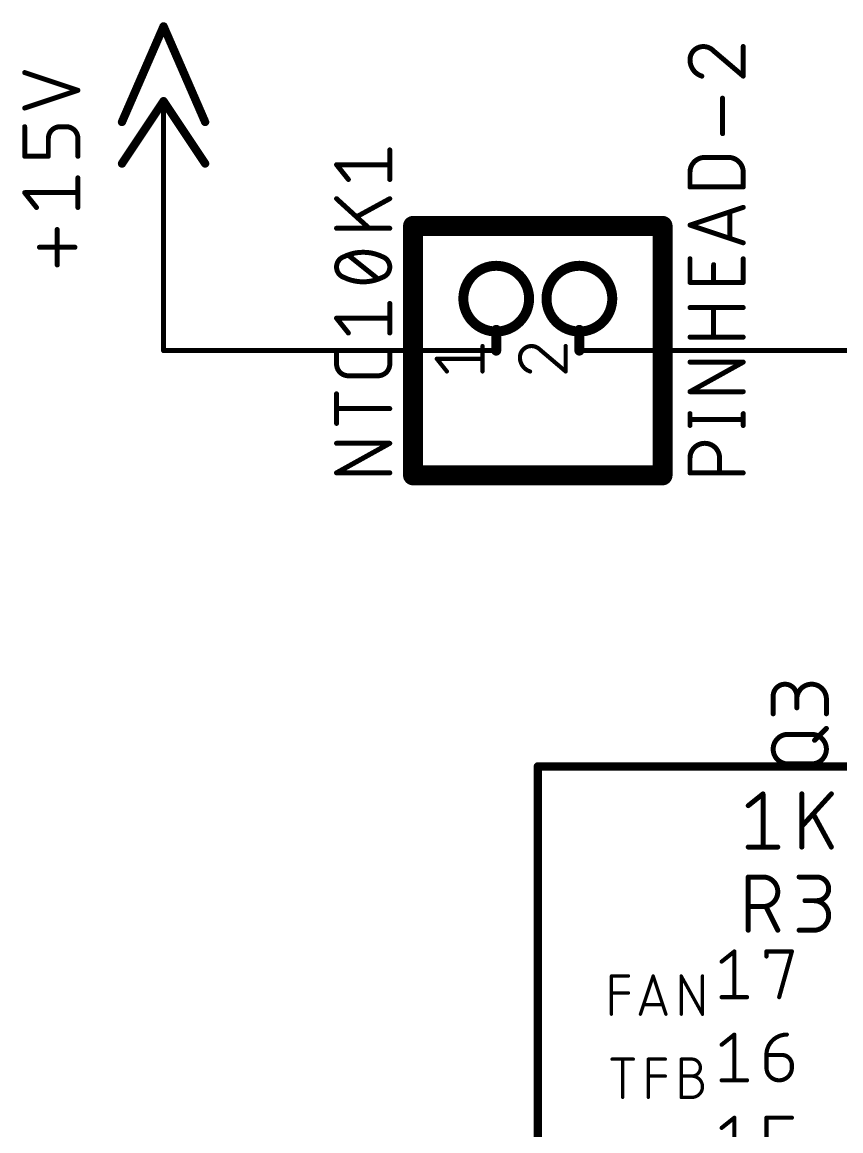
# Model space of a CAD drawing. Extents: x -177 to 163, y -159 to 163.
# Drawn here: x 10.92 to 35.92, y -14.94 to 18.92 of the extents above; entities that cross this region are included whole.
import ezdxf

# ---------------------------------------------------------------- set-up
doc = ezdxf.new("R2010")
doc.units = 0
for name, color, linetype in [('91', 122, 'CONTINUOUS'), ('94', 12, 'CONTINUOUS'), ('95', 251, 'CONTINUOUS'), ('96', 251, 'CONTINUOUS')]:
    doc.layers.add(name, color=color, linetype=linetype)

msp = doc.modelspace()

# ---------------------------------------------------------------- linework, layer by layer
at = {"layer": '91', "const_width": 0.1524}
for points in [[(15.24, 8.89), (15.24, 13.97)], [(25.4, 8.89), (15.24, 8.89)], [(27.94, 8.89), (38.1, 8.89)]]:
    msp.add_lwpolyline(points, dxfattribs=at)
at = {"layer": '91', "const_width": 0.0762}
for points in [[(15.2781, 13.97, 1), (15.2019, 13.97)], [(15.24, 8.9281, 1), (15.24, 8.8519)], [(15.2019, 8.89, 1), (15.2781, 8.89)], [(25.4, 8.8519, 1), (25.4, 8.9281)], [(27.94, 8.9281, 1), (27.94, 8.8519)]]:
    msp.add_lwpolyline(points, format="xyb", dxfattribs=at)
at = {"layer": '94'}
for points, const_width in [([(15.24, 18.796), (13.97, 15.875)], 0.254), ([(16.51, 15.875), (15.24, 18.796)], 0.254), ([(15.24, 16.51), (13.97, 14.605)], 0.254), ([(16.51, 14.605), (15.24, 16.51)], 0.254), ([(15.24, 13.97), (15.24, 16.51)], 0.1524), ([(30.48, 12.7), (22.86, 12.7)], 0.6096), ([(22.86, 12.7), (22.86, 5.08)], 0.6096), ([(30.48, 5.08), (30.48, 12.7)], 0.6096), ([(25.4, 8.89), (25.4, 9.525)], 0.3048), ([(25.4, 8.89), (25.4, 9.4488)], 0.1524), ([(27.94, 8.89), (27.94, 9.525)], 0.3048), ([(27.94, 8.89), (27.94, 9.4488)], 0.1524), ([(22.86, 5.08), (30.48, 5.08)], 0.6096), ([(36.83, -3.81), (26.67, -3.81)], 0.254), ([(26.67, -3.81), (26.67, -57.15)], 0.254), ([(28.9188, -11.3792), (28.9188, -10.2108)], 0.1016), ([(28.9188, -10.2108), (29.438, -10.2108)], 0.1016), ([(29.8041, -11.3792), (30.1935, -10.2108)], 0.1016), ([(30.1935, -10.2108), (30.583, -11.3792)], 0.1016), ([(31.0501, -11.3792), (31.0501, -10.2108)], 0.1016), ([(31.0501, -10.2108), (31.6992, -11.3792)], 0.1016), ([(31.6992, -11.3792), (31.6992, -10.2108)], 0.1016), ([(28.9188, -10.7301), (29.438, -10.7301)], 0.1016), ([(30.4856, -11.0871), (29.9014, -11.0871)], 0.1016), ([(28.9377, -12.7508), (29.5868, -12.7508)], 0.1016), ([(29.2622, -13.9192), (29.2622, -12.7508)], 0.1016), ([(30.0448, -13.9192), (30.0448, -12.7508)], 0.1016), ([(30.0448, -12.7508), (30.5641, -12.7508)], 0.1016), ([(31.0501, -13.9192), (31.0501, -12.7508)], 0.1016), ([(31.0501, -12.7508), (31.3746, -12.7508)], 0.1016), ([(30.0448, -13.2701), (30.5641, -13.2701)], 0.1016), ([(31.0501, -13.2701), (31.3746, -13.2701)], 0.1016), ([(31.3746, -13.9192), (31.0501, -13.9192)], 0.1016)]:
    msp.add_lwpolyline(points, dxfattribs=dict(at, const_width=const_width))
for points, const_width in [([(15.2982, 18.8213, 1), (15.1818, 18.7707)], 0.127), ([(15.2982, 18.7707, 1), (15.1818, 18.8213)], 0.127), ([(15.2928, 16.5452, 1), (15.1872, 16.4748)], 0.127), ([(15.2928, 16.4748, 1), (15.1872, 16.5452)], 0.127), ([(15.2781, 16.51, 1), (15.2019, 16.51)], 0.0762), ([(13.9118, 15.9003, 1), (14.0282, 15.8497)], 0.127), ([(16.4518, 15.8497, 1), (16.5682, 15.9003)], 0.127), ([(13.9172, 14.6402, 1), (14.0228, 14.5698)], 0.127), ([(16.4572, 14.5698, 1), (16.5628, 14.6402)], 0.127), ([(15.2019, 13.97, 1), (15.2781, 13.97)], 0.0762), ([(22.86, 12.8524, 1), (22.86, 12.5476)], 0.3048), ([(23.0124, 12.7, 1), (22.7076, 12.7)], 0.3048), ([(30.6324, 12.7, 1), (30.3276, 12.7)], 0.3048), ([(30.48, 12.5476, 1), (30.48, 12.8524)], 0.3048), ([(25.4, 9.4735, 1), (25.4, 11.4815, 1), (25.4, 9.4735)], 0.3048), ([(27.94, 9.4735, 1), (27.94, 11.4815, 1), (27.94, 9.4735)], 0.3048), ([(25.4, 9.4488, 1), (25.4, 11.43, 1), (25.4, 9.4488)], 0.1524), ([(27.94, 9.4488, 1), (27.94, 11.43, 1), (27.94, 9.4488)], 0.1524), ([(25.4762, 9.525, 1), (25.3238, 9.525)], 0.1524), ([(25.4381, 9.4488, 1), (25.3619, 9.4488)], 0.0762), ([(28.0162, 9.525, 1), (27.8638, 9.525)], 0.1524), ([(27.9781, 9.4488, 1), (27.9019, 9.4488)], 0.0762), ([(25.3238, 8.89, 1), (25.4762, 8.89)], 0.1524), ([(25.3619, 8.89, 1), (25.4381, 8.89)], 0.0762), ([(27.8638, 8.89, 1), (28.0162, 8.89)], 0.1524), ([(27.9019, 8.89, 1), (27.9781, 8.89)], 0.0762), ([(22.86, 5.2324, 1), (22.86, 4.9276)], 0.3048), ([(22.7076, 5.08, 1), (23.0124, 5.08)], 0.3048), ([(30.3276, 5.08, 1), (30.6324, 5.08)], 0.3048), ([(30.48, 4.9276, 1), (30.48, 5.2324)], 0.3048), ([(26.67, -3.7465, 1), (26.67, -3.8735)], 0.127), ([(26.7335, -3.81, 1), (26.6065, -3.81)], 0.127), ([(28.9442, -10.2108, 1), (28.8934, -10.2108)], 0.0508), ([(28.9188, -10.1854, 1), (28.9188, -10.2362)], 0.0508), ([(29.438, -10.2362, 1), (29.438, -10.1854)], 0.0508), ([(30.2176, -10.2028, 1), (30.1695, -10.2188)], 0.0508), ([(30.2176, -10.2188, 1), (30.1695, -10.2028)], 0.0508), ([(31.0755, -10.2108, 1), (31.0247, -10.2108)], 0.0508), ([(31.0723, -10.1985, 1), (31.0279, -10.2231)], 0.0508), ([(31.7246, -10.2108, 1), (31.6738, -10.2108)], 0.0508), ([(28.9188, -10.7047, 1), (28.9188, -10.7555)], 0.0508), ([(29.438, -10.7555, 1), (29.438, -10.7047)], 0.0508), ([(29.9014, -11.0617, 1), (29.9014, -11.1125)], 0.0508), ([(30.4856, -11.1125, 1), (30.4856, -11.0617)], 0.0508), ([(28.8934, -11.3792, 1), (28.9442, -11.3792)], 0.0508), ([(29.78, -11.3712, 1), (29.8282, -11.3872)], 0.0508), ([(30.5589, -11.3872, 1), (30.6071, -11.3712)], 0.0508), ([(31.0247, -11.3792, 1), (31.0755, -11.3792)], 0.0508), ([(31.6738, -11.3792, 1), (31.7246, -11.3792)], 0.0508), ([(31.677, -11.3915, 1), (31.7214, -11.3669)], 0.0508), ([(28.9377, -12.7254, 1), (28.9377, -12.7762)], 0.0508), ([(29.2876, -12.7508, 1), (29.2368, -12.7508)], 0.0508), ([(29.5868, -12.7762, 1), (29.5868, -12.7254)], 0.0508), ([(30.0702, -12.7508, 1), (30.0194, -12.7508)], 0.0508), ([(30.0448, -12.7254, 1), (30.0448, -12.7762)], 0.0508), ([(30.5641, -12.7762, 1), (30.5641, -12.7254)], 0.0508), ([(31.0755, -12.7508, 1), (31.0247, -12.7508)], 0.0508), ([(31.0501, -12.7254, 1), (31.0501, -12.7762)], 0.0508), ([(31.3746, -13.2701, 1), (31.3746, -12.7508)], 0.1016), ([(31.3746, -12.7254, 1), (31.3746, -12.7762)], 0.0508), ([(31.3746, -12.7762, 1), (31.3746, -12.7254)], 0.0508), ([(30.0448, -13.2447, 1), (30.0448, -13.2955)], 0.0508), ([(30.5641, -13.2955, 1), (30.5641, -13.2447)], 0.0508), ([(31.0501, -13.2447, 1), (31.0501, -13.2955)], 0.0508), ([(31.3746, -13.9192, 1), (31.3746, -13.2701)], 0.1016), ([(31.3746, -13.2447, 1), (31.3746, -13.2955)], 0.0508), ([(31.3746, -13.2447, 1), (31.3746, -13.2955)], 0.0508), ([(31.3746, -13.2955, 1), (31.3746, -13.2447)], 0.0508), ([(31.0501, -13.8938, 1), (31.0501, -13.9446)], 0.0508), ([(31.3746, -13.8938, 1), (31.3746, -13.9446)], 0.0508), ([(31.3746, -13.9446, 1), (31.3746, -13.8938)], 0.0508), ([(29.2368, -13.9192, 1), (29.2876, -13.9192)], 0.0508), ([(30.0194, -13.9192, 1), (30.0702, -13.9192)], 0.0508), ([(31.0247, -13.9192, 1), (31.0755, -13.9192)], 0.0508)]:
    msp.add_lwpolyline(points, format="xyb", dxfattribs=dict(at, const_width=const_width))
at = {"layer": '95'}
for points, const_width in [([(22.1488, 14.1181), (22.1488, 15.0212)], 0.1524), ([(20.8844, 14.1181), (20.5232, 14.5697)], 0.1524), ([(20.5232, 14.5697), (22.1488, 14.5697)], 0.1524), ([(20.5232, 13.5313), (21.5166, 12.6282)], 0.1524), ([(22.1488, 13.5313), (21.1554, 12.9894)], 0.1524), ([(22.1488, 12.6282), (20.5232, 12.6282)], 0.1524), ([(21.7876, 11.0822), (20.8844, 11.8047)], 0.1524), ([(22.1488, 9.4287), (22.1488, 10.3318)], 0.1524), ([(20.8844, 9.4287), (20.5232, 9.8803)], 0.1524), ([(20.5232, 9.8803), (22.1488, 9.8803)], 0.1524), ([(20.5232, 8.4834), (20.5232, 8.8447)], 0.1524), ([(22.1488, 8.8447), (22.1488, 8.4834)], 0.1524), ([(24.9809, 8.2536), (24.9809, 9.0297)], 0.127), ([(26.7448, 8.9133), (27.5209, 8.2536)], 0.127), ([(27.5209, 8.2536), (27.5209, 9.0297)], 0.127), ([(23.8943, 8.2536), (23.5839, 8.6416)], 0.127), ([(23.5839, 8.6416), (24.9809, 8.6416)], 0.127), ([(21.7876, 8.1222), (20.8844, 8.1222)], 0.1524), ([(20.5232, 6.6672), (20.5232, 7.5703)], 0.1524), ([(22.1488, 7.1188), (20.5232, 7.1188)], 0.1524), ([(20.5232, 5.1562), (22.1488, 6.0593)], 0.1524), ([(22.1488, 6.0593), (20.5232, 6.0593)], 0.1524), ([(22.1488, 5.1562), (20.5232, 5.1562)], 0.1524), ([(33.8582, -2.2022), (33.8582, -1.6603)], 0.1524), ([(34.5807, -1.6603), (34.5807, -2.0216)], 0.1524), ([(35.4838, -2.2022), (35.4838, -1.7506)], 0.1524), ([(35.1226, -3.0113), (35.4838, -2.6501)], 0.1524), ([(34.3098, -2.8307), (35.0322, -2.8307)], 0.1524), ([(35.0322, -3.7338), (34.3098, -3.7338)], 0.1524), ([(33.0962, -8.8138), (33.0962, -7.1882)], 0.1524), ([(33.0962, -7.1882), (33.5478, -7.1882)], 0.1524), ([(34.6502, -7.1882), (35.192, -7.1882)], 0.1524), ([(33.5478, -8.0913), (33.0962, -8.0913)], 0.1524), ([(33.9993, -8.8138), (33.6381, -8.0913)], 0.1524), ([(35.192, -7.9107), (34.8308, -7.9107)], 0.1524), ([(34.6502, -8.8138), (35.1017, -8.8138)], 0.1524), ([(32.2847, -9.7719), (32.6728, -9.4615)], 0.127), ([(32.6728, -9.4615), (32.6728, -10.8585)], 0.127), ([(33.6536, -9.6167), (33.6536, -9.4615)], 0.127), ([(33.6536, -9.4615), (34.4297, -9.4615)], 0.127), ([(34.4297, -9.4615), (34.0416, -10.8585)], 0.127), ([(32.2847, -10.8585), (33.0608, -10.8585)], 0.127), ([(32.2847, -12.3119), (32.6728, -12.0015)], 0.127), ([(32.6728, -12.0015), (32.6728, -13.3985)], 0.127), ([(33.6536, -12.6224), (34.1193, -12.6224)], 0.127), ([(33.6536, -13.0104), (33.6536, -12.6224)], 0.127), ([(34.4297, -12.9328), (34.4297, -13.0104)], 0.127), ([(32.2847, -13.3985), (33.0608, -13.3985)], 0.127), ([(32.2847, -14.8519), (32.6728, -14.5415)], 0.127), ([(32.6728, -14.5415), (32.6728, -15.9385)], 0.127), ([(33.6536, -15.1624), (33.6536, -14.5415)], 0.127), ([(33.6536, -14.5415), (34.4297, -14.5415)], 0.127)]:
    msp.add_lwpolyline(points, dxfattribs=dict(at, const_width=const_width))
for points, const_width in [([(22.1869, 15.0212, 1), (22.1107, 15.0212)], 0.0762), ([(20.553, 14.5935, 1), (20.4934, 14.5459)], 0.0762), ([(20.5232, 14.6078, 1), (20.5232, 14.5316)], 0.0762), ([(22.1488, 14.5316, 1), (22.1488, 14.6078)], 0.0762), ([(20.8547, 14.0943, 1), (20.9142, 14.1419)], 0.0762), ([(22.1107, 14.1181, 1), (22.1869, 14.1181)], 0.0762), ([(20.5488, 13.5595, 1), (20.4976, 13.5031)], 0.0762), ([(22.167, 13.4978, 1), (22.1306, 13.5647)], 0.0762), ([(21.1371, 13.0229, 1), (21.1736, 12.956)], 0.0762), ([(20.5232, 12.6663, 1), (20.5232, 12.5901)], 0.0762), ([(21.491, 12.6, 1), (21.5423, 12.6564)], 0.0762), ([(22.1488, 12.5901, 1), (22.1488, 12.6663)], 0.0762), ([(21.336, 11.895, 0.1139), (20.749, 11.7595)], 0.1524), ([(20.9082, 11.8344, 1), (20.8606, 11.7749)], 0.0762), ([(21.923, 11.7595, 0.1139), (21.336, 11.895)], 0.1524), ([(21.336, 11.9331, 1), (21.336, 11.8569)], 0.0762), ([(21.336, 11.8569, 1), (21.336, 11.9331)], 0.0762), ([(20.749, 11.7595, 0.3205), (20.5232, 11.4434)], 0.1524), ([(20.5232, 11.4434, 0.3205), (20.749, 11.1273)], 0.1524), ([(20.5613, 11.4434, 1), (20.4851, 11.4434)], 0.0762), ([(20.7323, 11.7938, 1), (20.7657, 11.7253)], 0.0762), ([(20.7613, 11.7235, 1), (20.7366, 11.7955)], 0.0762), ([(22.1488, 11.4434, 0.3205), (21.923, 11.7595)], 0.1524), ([(21.923, 11.1273, 0.3205), (22.1488, 11.4434)], 0.1524), ([(21.9354, 11.7955, 1), (21.9107, 11.7235)], 0.0762), ([(21.9063, 11.7253, 1), (21.9397, 11.7938)], 0.0762), ([(22.1869, 11.4434, 1), (22.1107, 11.4434)], 0.0762), ([(20.4851, 11.4434, 1), (20.5613, 11.4434)], 0.0762), ([(20.7657, 11.1616, 1), (20.7323, 11.0931)], 0.0762), ([(20.749, 11.1273, 0.1139), (21.336, 10.9919)], 0.1524), ([(20.7366, 11.0913, 1), (20.7613, 11.1634)], 0.0762), ([(21.336, 10.9919, 0.1139), (21.923, 11.1273)], 0.1524), ([(21.9107, 11.1634, 1), (21.9354, 11.0913)], 0.0762), ([(21.9397, 11.0931, 1), (21.9063, 11.1616)], 0.0762), ([(22.1107, 11.4434, 1), (22.1869, 11.4434)], 0.0762), ([(21.336, 11.03, 1), (21.336, 10.9538)], 0.0762), ([(21.336, 10.9538, 1), (21.336, 11.03)], 0.0762), ([(21.7638, 11.0524, 1), (21.8114, 11.1119)], 0.0762), ([(22.1869, 10.3318, 1), (22.1107, 10.3318)], 0.0762), ([(20.553, 9.9041, 1), (20.4934, 9.8565)], 0.0762), ([(20.5232, 9.9184, 1), (20.5232, 9.8422)], 0.0762), ([(22.1488, 9.8422, 1), (22.1488, 9.9184)], 0.0762), ([(20.8547, 9.4049, 1), (20.9142, 9.4525)], 0.0762), ([(22.1107, 9.4287, 1), (22.1869, 9.4287)], 0.0762), ([(20.5613, 8.8447, 1), (20.4851, 8.8447)], 0.0762), ([(22.1869, 8.8447, 1), (22.1107, 8.8447)], 0.0762), ([(25.0127, 9.0297, 1), (24.9492, 9.0297)], 0.0635), ([(26.4732, 9.0297, 0.4142), (26.1239, 8.6805)], 0.127), ([(26.7448, 8.9133, 0.2053), (26.4732, 9.0297)], 0.127), ([(26.4731, 9.0614, 1), (26.4732, 8.998)], 0.0635), ([(26.4732, 8.9979, 1), (26.4732, 9.0615)], 0.0635), ([(26.7654, 8.9375, 1), (26.7242, 8.8891)], 0.0635), ([(26.7218, 8.8914, 1), (26.7678, 8.9352)], 0.0635), ([(27.5526, 9.0297, 1), (27.4892, 9.0297)], 0.0635), ([(20.5232, 8.4834, 0.4142), (20.8844, 8.1222)], 0.1524), ([(20.5613, 8.4834, 1), (20.4851, 8.4834)], 0.0762), ([(20.4851, 8.4834, 1), (20.5613, 8.4834)], 0.0762), ([(21.7876, 8.1222, 0.4142), (22.1488, 8.4834)], 0.1524), ([(22.1869, 8.4834, 1), (22.1107, 8.4834)], 0.0762), ([(22.1107, 8.4834, 1), (22.1869, 8.4834)], 0.0762), ([(23.6087, 8.6615, 1), (23.5591, 8.6218)], 0.0635), ([(23.5839, 8.6734, 1), (23.5839, 8.6099)], 0.0635), ([(24.9809, 8.6099, 1), (24.9809, 8.6734)], 0.0635), ([(26.1239, 8.6805, 0.3252), (26.4343, 8.2536)], 0.127), ([(26.1556, 8.6805, 1), (26.0922, 8.6804)], 0.0635), ([(26.0922, 8.6805, 1), (26.1557, 8.6805)], 0.0635), ([(20.8844, 8.1603, 1), (20.8844, 8.0841)], 0.0762), ([(20.8844, 8.0841, 1), (20.8844, 8.1603)], 0.0762), ([(21.7876, 8.1603, 1), (21.7876, 8.0841)], 0.0762), ([(21.7876, 8.0841, 1), (21.7876, 8.1603)], 0.0762), ([(23.8696, 8.2338, 1), (23.9191, 8.2734)], 0.0635), ([(24.9492, 8.2536, 1), (25.0127, 8.2536)], 0.0635), ([(26.4246, 8.2234, 1), (26.4441, 8.2838)], 0.0635), ([(27.4892, 8.2536, 1), (27.5526, 8.2536)], 0.0635), ([(27.5003, 8.2294, 1), (27.5415, 8.2778)], 0.0635), ([(20.5613, 7.5703, 1), (20.4851, 7.5703)], 0.0762), ([(20.5232, 7.1569, 1), (20.5232, 7.0807)], 0.0762), ([(22.1488, 7.0807, 1), (22.1488, 7.1569)], 0.0762), ([(20.4851, 6.6672, 1), (20.5613, 6.6672)], 0.0762), ([(20.5232, 6.0974, 1), (20.5232, 6.0212)], 0.0762), ([(22.1673, 6.026, 1), (22.1303, 6.0926)], 0.0762), ([(22.1488, 6.0212, 1), (22.1488, 6.0974)], 0.0762), ([(20.5232, 5.1943, 1), (20.5232, 5.1181)], 0.0762), ([(20.5047, 5.1895, 1), (20.5417, 5.1229)], 0.0762), ([(22.1488, 5.1181, 1), (22.1488, 5.1943)], 0.0762), ([(34.5807, -1.6603, 1), (33.8582, -1.6603)], 0.1524), ([(35.4838, -1.7506, 1), (34.5807, -1.7506)], 0.1524), ([(33.8963, -1.6603, 1), (33.8201, -1.6603)], 0.0762), ([(33.8201, -1.6603, 1), (33.8963, -1.6603)], 0.0762), ([(34.6188, -1.6603, 1), (34.5426, -1.6603)], 0.0762), ([(34.5426, -1.6603, 1), (34.6188, -1.6603)], 0.0762), ([(35.5219, -1.7506, 1), (35.4457, -1.7506)], 0.0762), ([(34.5426, -1.7506, 1), (34.6188, -1.7506)], 0.0762), ([(34.5426, -2.0216, 1), (34.6188, -2.0216)], 0.0762), ([(35.4457, -1.7506, 1), (35.5219, -1.7506)], 0.0762), ([(33.8201, -2.2022, 1), (33.8963, -2.2022)], 0.0762), ([(35.4457, -2.2022, 1), (35.5219, -2.2022)], 0.0762), ([(35.5107, -2.677, 1), (35.4569, -2.6231)], 0.0762), ([(34.3098, -2.8307, 1), (34.3098, -3.7338)], 0.1524), ([(34.3098, -2.7926, 1), (34.3098, -2.8688)], 0.0762), ([(34.3098, -2.8688, 1), (34.3098, -2.7926)], 0.0762), ([(35.0322, -3.7338, 1), (35.0322, -2.8307)], 0.1524), ([(35.0322, -2.7926, 1), (35.0322, -2.8688)], 0.0762), ([(35.0322, -2.8688, 1), (35.0322, -2.7926)], 0.0762), ([(35.0956, -2.9844, 1), (35.1495, -3.0383)], 0.0762), ([(34.3098, -3.6957, 1), (34.3098, -3.7719)], 0.0762), ([(34.3098, -3.7719, 1), (34.3098, -3.6957)], 0.0762), ([(35.0322, -3.6957, 1), (35.0322, -3.7719)], 0.0762), ([(35.0322, -3.7719, 1), (35.0322, -3.6957)], 0.0762), ([(33.1343, -7.1882, 1), (33.0581, -7.1882)], 0.0762), ([(33.0962, -7.1501, 1), (33.0962, -7.2263)], 0.0762), ([(33.5478, -8.0913, 1), (33.5478, -7.1882)], 0.1524), ([(33.5478, -7.1501, 1), (33.5478, -7.2263)], 0.0762), ([(33.5478, -7.2263, 1), (33.5478, -7.1501)], 0.0762), ([(34.6502, -7.1501, 1), (34.6502, -7.2263)], 0.0762), ([(35.192, -7.9107, 1), (35.192, -7.1882)], 0.1524), ([(35.192, -7.1501, 1), (35.192, -7.2263)], 0.0762), ([(35.192, -7.2263, 1), (35.192, -7.1501)], 0.0762), ([(33.0962, -8.0532, 1), (33.0962, -8.1294)], 0.0762), ([(33.5478, -8.0532, 1), (33.5478, -8.1294)], 0.0762), ([(33.5478, -8.1294, 1), (33.5478, -8.0532)], 0.0762), ([(33.6721, -8.0743, 1), (33.604, -8.1084)], 0.0762), ([(34.8308, -7.8726, 1), (34.8308, -7.9488)], 0.0762), ([(35.1017, -8.8138, 1), (35.1017, -7.9107)], 0.1524), ([(35.1017, -7.8726, 1), (35.1017, -7.9488)], 0.0762), ([(35.192, -7.8726, 1), (35.192, -7.9488)], 0.0762), ([(35.192, -7.9488, 1), (35.192, -7.8726)], 0.0762), ([(33.0581, -8.8138, 1), (33.1343, -8.8138)], 0.0762), ([(33.9652, -8.8308, 1), (34.0334, -8.7968)], 0.0762), ([(34.6502, -8.7757, 1), (34.6502, -8.8519)], 0.0762), ([(35.1017, -8.7757, 1), (35.1017, -8.8519)], 0.0762), ([(35.1017, -8.8519, 1), (35.1017, -8.7757)], 0.0762), ([(32.7045, -9.4615, 1), (32.641, -9.4615)], 0.0635), ([(32.6926, -9.4863, 1), (32.653, -9.4367)], 0.0635), ([(33.6853, -9.4615, 1), (33.6218, -9.4615)], 0.0635), ([(33.6536, -9.4298, 1), (33.6536, -9.4933)], 0.0635), ([(34.4603, -9.47, 1), (34.3991, -9.453)], 0.0635), ([(34.4297, -9.4933, 1), (34.4297, -9.4298)], 0.0635), ([(32.2649, -9.7472, 1), (32.3046, -9.7967)], 0.0635), ([(33.6218, -9.6167, 1), (33.6853, -9.6167)], 0.0635), ([(32.2847, -10.8268, 1), (32.2847, -10.8903)], 0.0635), ([(32.641, -10.8585, 1), (32.7045, -10.8585)], 0.0635), ([(33.0608, -10.8903, 1), (33.0608, -10.8268)], 0.0635), ([(34.0111, -10.85, 1), (34.0722, -10.867)], 0.0635), ([(32.7045, -12.0015, 1), (32.641, -12.0015)], 0.0635), ([(32.6926, -12.0263, 1), (32.653, -11.9767)], 0.0635), ([(34.2745, -12.0015, 0.4142), (33.6536, -12.6224)], 0.127), ([(34.2745, -12.0332, 1), (34.2745, -11.9697)], 0.0635), ([(32.2649, -12.2872, 1), (32.3046, -12.3367)], 0.0635), ([(33.6853, -12.6224, 1), (33.6218, -12.6224)], 0.0635), ([(33.6218, -12.6224, 1), (33.6853, -12.6224)], 0.0635), ([(33.6536, -12.5906, 1), (33.6536, -12.6541)], 0.0635), ([(34.4297, -12.9328, 0.4142), (34.1193, -12.6224)], 0.127), ([(34.1193, -12.5906, 1), (34.1193, -12.6541)], 0.0635), ([(34.1193, -12.6541, 1), (34.1193, -12.5906)], 0.0635), ([(33.6853, -13.0104, 1), (33.6218, -13.0104)], 0.0635), ([(33.6218, -13.0104, 1), (33.6853, -13.0104)], 0.0635), ([(33.6536, -13.0104, 1), (34.4297, -13.0104)], 0.127), ([(34.4615, -12.9328, 1), (34.398, -12.9328)], 0.0635), ([(34.398, -12.9328, 1), (34.4615, -12.9328)], 0.0635), ([(34.4615, -13.0104, 1), (34.398, -13.0104)], 0.0635), ([(34.398, -13.0104, 1), (34.4615, -13.0104)], 0.0635), ([(32.2847, -13.3667, 1), (32.2847, -13.4303)], 0.0635), ([(32.641, -13.3985, 1), (32.7045, -13.3985)], 0.0635), ([(33.0608, -13.4303, 1), (33.0608, -13.3667)], 0.0635), ([(32.7045, -14.5415, 1), (32.641, -14.5415)], 0.0635), ([(32.6926, -14.5663, 1), (32.653, -14.5167)], 0.0635), ([(33.6853, -14.5415, 1), (33.6218, -14.5415)], 0.0635), ([(33.6536, -14.5098, 1), (33.6536, -14.5733)], 0.0635), ([(34.4297, -14.5733, 1), (34.4297, -14.5098)], 0.0635), ([(32.2649, -14.8272, 1), (32.3046, -14.8767)], 0.0635)]:
    msp.add_lwpolyline(points, format="xyb", dxfattribs=dict(at, const_width=const_width))
at = {"layer": '96'}
for points, const_width in [([(31.7246, 18.1785, 0.4142), (31.3182, 17.7721)], 0.1524), ([(32.0407, 18.043, 0.2053), (31.7246, 18.1785)], 0.1524), ([(31.7246, 18.2166, 1), (31.7246, 18.1404)], 0.0762), ([(31.7246, 18.1404, 1), (31.7246, 18.2166)], 0.0762), ([(32.0654, 18.072, 1), (32.016, 18.014)], 0.0762), ([(32.0131, 18.0167, 1), (32.0683, 18.0693)], 0.0762), ([(32.9819, 18.1785, 1), (32.9057, 18.1785)], 0.0762), ([(31.3182, 17.7721, 0.3252), (31.6794, 17.2754)], 0.1524), ([(31.3563, 17.7721, 1), (31.2801, 17.7721)], 0.0762), ([(31.2801, 17.7721, 1), (31.3563, 17.7721)], 0.0762), ([(11.0102, 17.4197, 1), (10.9862, 17.3474)], 0.0762), ([(31.6677, 17.2391, 1), (31.6912, 17.3116)], 0.0762), ([(32.9057, 17.2754, 1), (32.9819, 17.2754)], 0.0762), ([(32.9191, 17.2463, 1), (32.9685, 17.3044)], 0.0762), ([(12.6358, 16.8055, 1), (12.6118, 16.8778)], 0.0762), ([(12.6118, 16.8055, 1), (12.6358, 16.8778)], 0.0762), ([(32.3497, 16.6015, 1), (32.2735, 16.6015)], 0.0762), ([(10.9862, 16.3359, 1), (11.0102, 16.2636)], 0.0762), ([(11.0363, 15.7301, 1), (10.9601, 15.7301)], 0.0762), ([(12.0819, 15.7301, 0.4142), (11.7207, 15.3688)], 0.1524), ([(12.0819, 15.7682, 1), (12.0819, 15.692)], 0.0762), ([(12.0819, 15.692, 1), (12.0819, 15.7682)], 0.0762), ([(12.6238, 15.3688, 0.4142), (12.2626, 15.7301)], 0.1524), ([(12.2626, 15.7682, 1), (12.2626, 15.692)], 0.0762), ([(12.2626, 15.692, 1), (12.2626, 15.7682)], 0.0762), ([(11.7588, 15.3688, 1), (11.6826, 15.3688)], 0.0762), ([(11.6826, 15.3688, 1), (11.7588, 15.3688)], 0.0762), ([(12.6619, 15.3688, 1), (12.5857, 15.3688)], 0.0762), ([(12.5857, 15.3688, 1), (12.6619, 15.3688)], 0.0762), ([(32.2735, 15.5177, 1), (32.3497, 15.5177)], 0.0762), ([(10.9982, 14.8651, 1), (10.9982, 14.7889)], 0.0762), ([(11.7207, 14.7889, 1), (11.7207, 14.8651)], 0.0762), ([(10.9601, 14.827, 1), (11.0363, 14.827)], 0.0762), ([(11.6826, 14.827, 1), (11.7588, 14.827)], 0.0762), ([(12.5857, 14.827, 1), (12.6619, 14.827)], 0.0762), ([(31.7698, 14.7917, 0.4142), (31.3182, 14.3402)], 0.1524), ([(31.7698, 14.8298, 1), (31.7698, 14.7536)], 0.0762), ([(31.7698, 14.7536, 1), (31.7698, 14.8298)], 0.0762), ([(32.9438, 14.3402, 0.4142), (32.4922, 14.7917)], 0.1524), ([(32.4922, 14.8298, 1), (32.4922, 14.7536)], 0.0762), ([(32.4922, 14.7536, 1), (32.4922, 14.8298)], 0.0762), ([(12.6619, 14.1669, 1), (12.5857, 14.1669)], 0.0762), ([(31.3563, 14.3402, 1), (31.2801, 14.3402)], 0.0762), ([(31.2801, 14.3402, 1), (31.3563, 14.3402)], 0.0762), ([(32.9819, 14.3402, 1), (32.9057, 14.3402)], 0.0762), ([(32.9057, 14.3402, 1), (32.9819, 14.3401)], 0.0762), ([(31.3182, 13.9267, 1), (31.3182, 13.8505)], 0.0762), ([(31.2801, 13.8886, 1), (31.3563, 13.8886)], 0.0762), ([(32.9057, 13.8886, 1), (32.9819, 13.8886)], 0.0762), ([(32.9438, 13.8505, 1), (32.9438, 13.9267)], 0.0762), ([(11.028, 13.7392, 1), (10.9684, 13.6916)], 0.0762), ([(10.9982, 13.7535, 1), (10.9982, 13.6773)], 0.0762), ([(12.6238, 13.6773, 1), (12.6238, 13.7535)], 0.0762), ([(11.3297, 13.24, 1), (11.3892, 13.2876)], 0.0762), ([(12.5857, 13.2638, 1), (12.6619, 13.2638)], 0.0762), ([(32.5755, 13.1313, 1), (32.4993, 13.1313)], 0.0762), ([(32.9558, 13.2306, 1), (32.9318, 13.3029)], 0.0762), ([(12.0297, 12.5899, 1), (11.9535, 12.5899)], 0.0762), ([(31.3302, 12.7611, 1), (31.3062, 12.6888)], 0.0762), ([(31.3062, 12.7611, 1), (31.3302, 12.6888)], 0.0762), ([(32.4993, 12.3185, 1), (32.5755, 12.3185)], 0.0762), ([(32.9318, 12.1469, 1), (32.9558, 12.2192)], 0.0762), ([(11.4498, 12.0862, 1), (11.4498, 12.01)], 0.0762), ([(12.5335, 12.01, 1), (12.5335, 12.0862)], 0.0762), ([(11.9535, 11.5062, 1), (12.0297, 11.5062)], 0.0762), ([(31.3563, 11.6962, 1), (31.2801, 11.6962)], 0.0762), ([(32.0788, 11.5156, 1), (32.0026, 11.5156)], 0.0762), ([(32.9819, 11.6962, 1), (32.9057, 11.6962)], 0.0762), ([(31.3182, 11.0118, 1), (31.3182, 10.9356)], 0.0762), ([(31.2801, 10.9737, 1), (31.3563, 10.9737)], 0.0762), ([(32.0026, 10.9737, 1), (32.0788, 10.9737)], 0.0762), ([(32.9057, 10.9737, 1), (32.9819, 10.9737)], 0.0762), ([(32.9438, 10.9356, 1), (32.9438, 11.0118)], 0.0762), ([(31.3182, 10.2446, 1), (31.3182, 10.1684)], 0.0762), ([(32.0788, 10.2065, 1), (32.0026, 10.2065)], 0.0762), ([(32.9438, 10.1684, 1), (32.9438, 10.2446)], 0.0762), ([(31.3182, 9.3415, 1), (31.3182, 9.2653)], 0.0762), ([(32.0026, 9.3034, 1), (32.0788, 9.3034)], 0.0762), ([(32.9438, 9.2653, 1), (32.9438, 9.3415)], 0.0762), ([(31.3182, 8.5773, 1), (31.3182, 8.5011)], 0.0762), ([(32.9623, 8.5059, 1), (32.9253, 8.5725)], 0.0762), ([(32.9438, 8.5011, 1), (32.9438, 8.5773)], 0.0762), ([(31.3182, 7.6742, 1), (31.3182, 7.598)], 0.0762), ([(31.2997, 7.6694, 1), (31.3367, 7.6028)], 0.0762), ([(32.9438, 7.598, 1), (32.9438, 7.6742)], 0.0762), ([(31.3563, 6.9657, 1), (31.2801, 6.9657)], 0.0762), ([(31.3182, 6.8232, 1), (31.3182, 6.747)], 0.0762), ([(32.9819, 6.9657, 1), (32.9057, 6.9657)], 0.0762), ([(32.9438, 6.747, 1), (32.9438, 6.8232)], 0.0762), ([(31.2801, 6.6044, 1), (31.3563, 6.6044)], 0.0762), ([(32.9057, 6.6044, 1), (32.9819, 6.6044)], 0.0762), ([(32.2213, 5.6078, 1), (31.3182, 5.6078)], 0.1524), ([(31.3563, 5.6078, 1), (31.2801, 5.6078)], 0.0762), ([(31.2801, 5.6078, 1), (31.3563, 5.6078)], 0.0762), ([(32.2594, 5.6078, 1), (32.1832, 5.6078)], 0.0762), ([(32.1832, 5.6078, 1), (32.2594, 5.6078)], 0.0762), ([(31.3182, 5.1943, 1), (31.3182, 5.1181)], 0.0762), ([(31.2801, 5.1562, 1), (31.3563, 5.1562)], 0.0762), ([(32.1832, 5.1562, 1), (32.2594, 5.1562)], 0.0762), ([(32.9438, 5.1181, 1), (32.9438, 5.1943)], 0.0762), ([(33.5859, -4.6482, 1), (33.5097, -4.6482)], 0.0762), ([(33.5716, -4.678, 1), (33.524, -4.6184)], 0.0762), ([(34.7706, -4.6482, 1), (34.6944, -4.6482)], 0.0762), ([(35.6638, -4.6738, 1), (35.6074, -4.6226)], 0.0762), ([(33.0724, -4.9797, 1), (33.12, -5.0392)], 0.0762), ([(35.1272, -5.2621, 1), (35.0603, -5.2986)], 0.0762), ([(34.7043, -5.616, 1), (34.7607, -5.6673)], 0.0762), ([(33.0962, -6.2357, 1), (33.0962, -6.3119)], 0.0762), ([(33.5097, -6.2738, 1), (33.5859, -6.2738)], 0.0762), ([(33.9993, -6.3119, 1), (33.9993, -6.2357)], 0.0762), ([(34.6944, -6.2738, 1), (34.7706, -6.2738)], 0.0762), ([(35.6022, -6.292, 1), (35.6691, -6.2556)], 0.0762)]:
    msp.add_lwpolyline(points, format="xyb", dxfattribs=dict(at, const_width=const_width))
at = {"layer": '96', "const_width": 0.1524}
for points in [[(32.0407, 18.043), (32.9438, 17.2754)], [(32.9438, 17.2754), (32.9438, 18.1785)], [(12.6238, 16.8416), (10.9982, 17.3835)], [(10.9982, 16.2998), (12.6238, 16.8416)], [(32.3116, 15.5177), (32.3116, 16.6015)], [(10.9982, 14.827), (10.9982, 15.7301)], [(12.2626, 15.7301), (12.0819, 15.7301)], [(11.7207, 15.3688), (11.7207, 14.827)], [(12.6238, 14.827), (12.6238, 15.3688)], [(11.7207, 14.827), (10.9982, 14.827)], [(31.7698, 14.7917), (32.4922, 14.7917)], [(12.6238, 13.2638), (12.6238, 14.1669)], [(31.3182, 13.8886), (31.3182, 14.3402)], [(32.9438, 14.3402), (32.9438, 13.8886)], [(32.9438, 13.8886), (31.3182, 13.8886)], [(11.3594, 13.2638), (10.9982, 13.7154)], [(10.9982, 13.7154), (12.6238, 13.7154)], [(31.3182, 12.7249), (32.9438, 13.2668)], [(32.5374, 13.1313), (32.5374, 12.3185)], [(11.9916, 11.5062), (11.9916, 12.5899)], [(32.9438, 12.1831), (31.3182, 12.7249)], [(12.5335, 12.0481), (11.4498, 12.0481)], [(31.3182, 10.9737), (31.3182, 11.6962)], [(32.0407, 10.9737), (32.0407, 11.5156)], [(32.9438, 11.6962), (32.9438, 10.9737)], [(32.9438, 10.9737), (31.3182, 10.9737)], [(31.3182, 10.2065), (32.9438, 10.2065)], [(32.0407, 9.3034), (32.0407, 10.2065)], [(32.9438, 9.3034), (31.3182, 9.3034)], [(31.3182, 7.6361), (32.9438, 8.5392)], [(32.9438, 8.5392), (31.3182, 8.5392)], [(32.9438, 7.6361), (31.3182, 7.6361)], [(31.3182, 6.6044), (31.3182, 6.9657)], [(31.3182, 6.7851), (32.9438, 6.7851)], [(32.9438, 6.6044), (32.9438, 6.9657)], [(31.3182, 5.1562), (31.3182, 5.6078)], [(32.2213, 5.6078), (32.2213, 5.1562)], [(32.9438, 5.1562), (31.3182, 5.1562)], [(33.0962, -5.0094), (33.5478, -4.6482)], [(33.5478, -4.6482), (33.5478, -6.2738)], [(34.7325, -6.2738), (34.7325, -4.6482)], [(35.6356, -4.6482), (34.7325, -5.6416)], [(35.6356, -6.2738), (35.0938, -5.2804)], [(33.0962, -6.2738), (33.9993, -6.2738)]]:
    msp.add_lwpolyline(points, dxfattribs=at)

doc.saveas('drawing.dxf')
